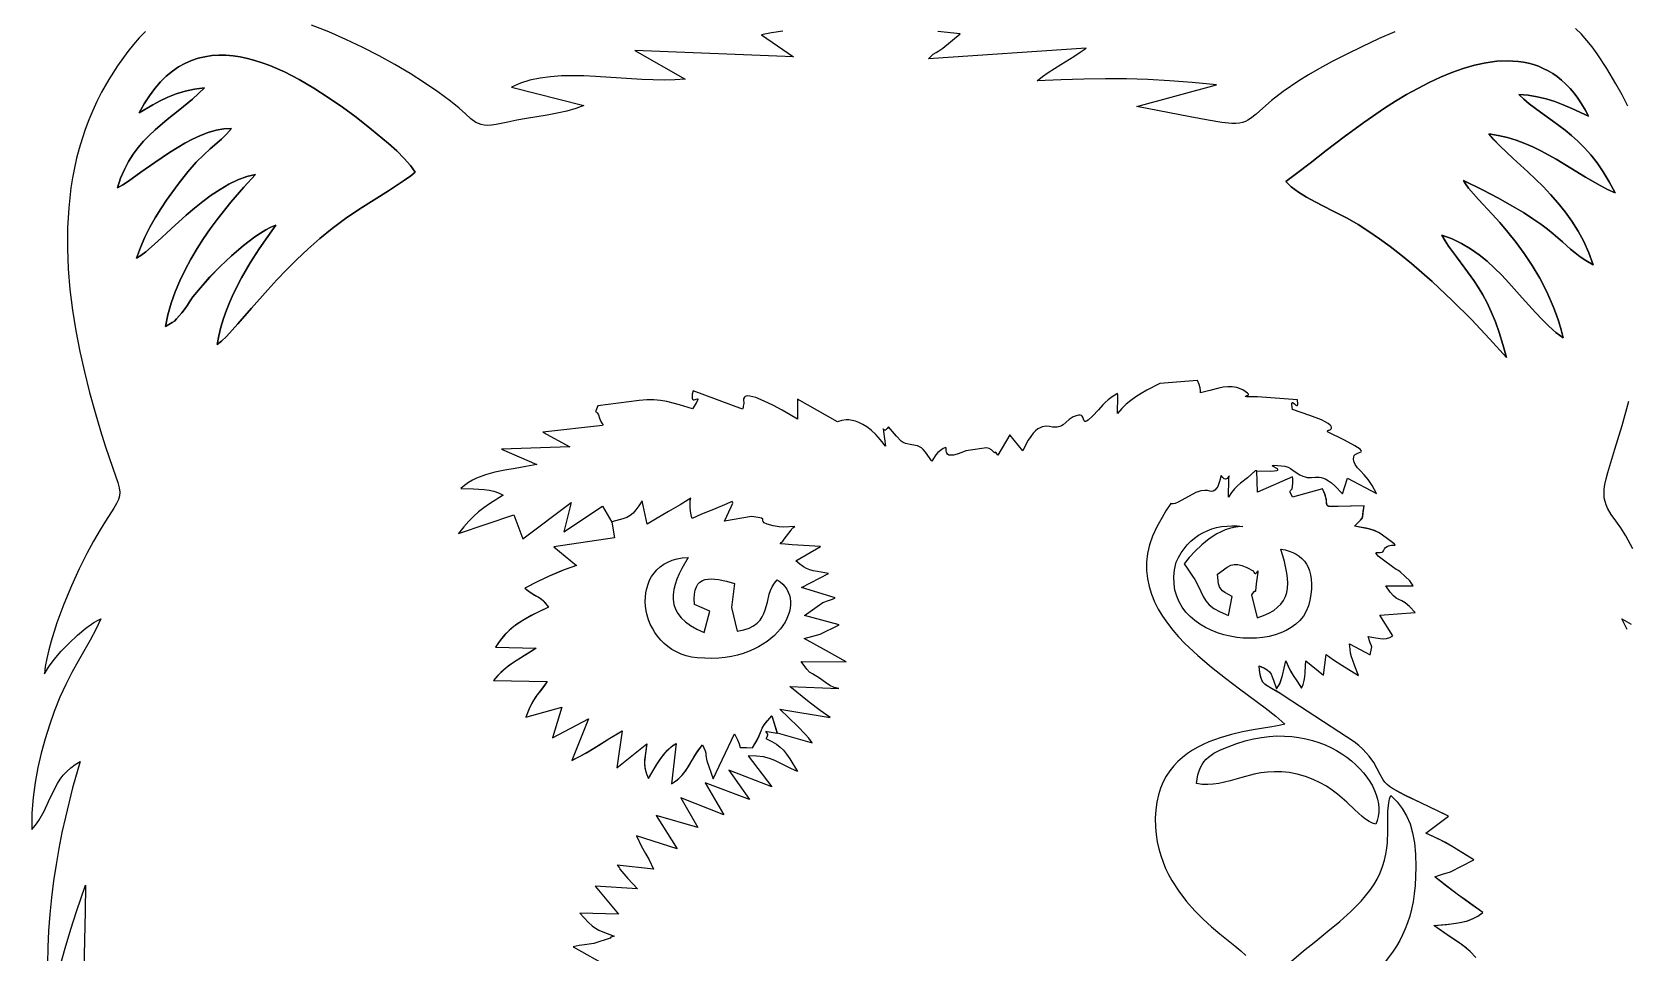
# Model space of a CAD drawing. Extents: x 0 to 500, y 0 to 300.
# Drawn here: x 131.5 to 208.3, y 45.2 to 89.5 of the extents above; entities that cross this region are included whole.
import ezdxf

# ---------------------------------------------------------------- set-up
doc = ezdxf.new("R2010")
doc.units = 0
doc.layers.add('Nível Padrão', color=18, linetype='CONTINUOUS')

msp = doc.modelspace()

# ---------------------------------------------------------------- linework, layer by layer
at = {"layer": 'Nível Padrão'}
for points in [[(167.686, 89.565), (167.153, 89.487), (166.658, 89.393), (168.203, 88.327), (160.565, 88.633), (162.986, 87.262), (162.489, 87.224), (161.973, 87.211), (161.441, 87.219), (160.898, 87.243), (158.667, 87.389), (158.112, 87.414), (157.564, 87.423), (157.027, 87.412), (156.504, 87.375), (155.999, 87.308), (155.514, 87.206), (155.053, 87.063), (154.619, 86.874), (158.109, 85.991), (157.727, 85.841), (157.296, 85.719), (156.829, 85.617), (156.341, 85.529), (155.354, 85.368), (154.881, 85.282), (154.44, 85.184), (153.89, 85.066), (153.668, 85.038), (153.476, 85.029), (153.308, 85.04), (153.16, 85.068), (153.027, 85.114), (152.904, 85.177), (152.667, 85.35), (152.411, 85.582), (152.097, 85.867), (151.686, 86.2), (151.081, 86.639), (150.429, 87.081), (149.735, 87.522), (149.005, 87.957), (148.244, 88.38), (147.457, 88.786), (146.649, 89.171), (145.825, 89.53), (144.991, 89.857)], [(136.99, 89.554), (136.696, 89.246), (136.414, 88.922), (136.145, 88.587), (135.653, 87.904), (135.229, 87.238), (134.882, 86.627), (134.657, 86.188), (134.451, 85.743), (134.262, 85.294), (134.091, 84.84), (133.937, 84.381), (133.799, 83.919), (133.677, 83.452), (133.571, 82.981), (133.48, 82.507), (133.404, 82.03), (133.294, 81.066), (133.237, 80.092), (133.231, 79.11), (133.271, 78.122), (133.354, 77.13), (133.477, 76.136), (133.636, 75.141), (133.828, 74.148), (134.049, 73.16), (134.295, 72.177), (134.564, 71.202), (134.824, 70.326), (135.055, 69.6), (135.423, 68.526), (135.658, 67.834), (135.722, 67.586), (135.75, 67.379), (135.739, 67.195), (135.689, 67.016), (135.599, 66.823), (135.466, 66.599), (135.07, 65.982), (134.804, 65.553), (134.492, 65.02), (134.165, 64.414), (133.803, 63.681), (133.429, 62.858), (133.064, 61.979), (132.728, 61.081), (132.445, 60.2), (132.33, 59.776), (132.236, 59.37), (132.166, 58.985), (132.122, 58.627), (132.32, 58.948), (132.599, 59.317), (132.94, 59.713), (133.321, 60.11), (133.723, 60.488), (134.125, 60.823), (134.506, 61.092), (134.683, 61.194), (134.847, 61.271), (134.601, 60.758), (134.332, 60.255), (133.748, 59.234), (133.448, 58.693), (133.151, 58.118), (132.866, 57.497), (132.598, 56.819), (132.369, 56.162), (132.157, 55.494), (131.967, 54.813), (131.804, 54.117), (131.673, 53.403), (131.58, 52.669), (131.527, 51.913), (131.522, 51.131), (131.696, 51.348), (131.849, 51.569), (132.106, 52.021), (132.324, 52.474), (132.531, 52.92), (132.758, 53.347), (132.888, 53.55), (133.034, 53.745), (133.201, 53.93), (133.39, 54.104), (133.607, 54.265), (133.855, 54.413), (133.483, 53.134), (133.133, 51.727), (132.971, 50.986), (132.821, 50.225), (132.686, 49.448), (132.566, 48.659), (132.464, 47.862), (132.382, 47.06), (132.322, 46.259), (132.286, 45.461), (132.276, 44.671)], [(197.179, 89.541), (196.425, 89.213), (195.58, 88.82), (194.823, 88.449), (194.147, 88.1), (193.547, 87.771), (193.018, 87.462), (192.553, 87.175), (191.794, 86.659), (191.227, 86.221), (190.806, 85.86), (190.487, 85.572), (190.223, 85.356), (190.099, 85.275), (189.972, 85.21), (189.836, 85.162), (189.686, 85.13), (189.517, 85.115), (189.322, 85.116), (188.835, 85.165), (188.179, 85.274), (187.31, 85.441), (184.751, 85.943), (188.575, 86.989), (187.412, 87.1), (186.319, 87.182), (185.272, 87.237), (184.25, 87.267), (183.229, 87.274), (182.187, 87.26), (181.102, 87.227), (179.951, 87.177), (180.197, 87.381), (180.471, 87.579), (181.076, 87.964), (181.706, 88.35), (182.013, 88.549), (182.304, 88.755), (174.712, 88.233), (174.94, 88.451), (175.075, 88.547), (175.201, 88.612), (175.4, 88.741), (176.231, 89.444), (175.164, 89.546)], [(208.392, 85.95), (208.123, 86.498), (207.825, 87.038), (207.382, 87.774), (206.917, 88.474), (206.673, 88.804), (206.42, 89.119), (206.157, 89.416), (205.881, 89.692)], [(196.831, 64.78), (196.949, 64.811), (197.057, 64.82), (197.141, 64.822), (197.181, 64.835), (197.162, 64.873), (197.066, 64.954), (196.575, 65.306), (196.381, 65.426), (196.19, 65.522), (195.98, 65.588), (195.797, 65.633), (195.231, 65.73), (195.593, 66.112), (195.624, 66.199), (195.639, 66.373), (195.64, 66.375), (195.698, 66.715), (194.438, 66.684), (194.181, 66.67), (194.055, 66.679), (193.937, 66.719), (193.896, 66.769), (193.883, 66.844), (193.877, 67.006), (193.806, 67.274), (193.695, 67.533), (192.239, 67.129), (192.126, 67.379), (192.124, 67.428), (192.146, 67.456), (192.181, 67.485), (192.219, 67.54), (192.249, 67.642), (192.262, 67.815), (192.257, 67.96), (192.259, 68.034), (192.249, 68.107), (190.562, 67.373), (190.525, 68.398), (191.175, 68.386), (191.365, 68.395), (191.481, 68.413), (191.537, 68.437), (191.544, 68.466), (191.515, 68.498), (191.462, 68.531), (191.336, 68.595), (191.266, 68.645), (191.282, 68.66), (191.35, 68.667), (191.69, 68.647), (191.877, 68.617), (192.028, 68.57), (192.154, 68.509), (192.263, 68.438), (192.473, 68.285), (192.592, 68.21), (192.735, 68.143), (192.85, 68.106), (192.956, 68.086), (193.151, 68.082), (193.336, 68.097), (193.526, 68.097), (193.628, 68.082), (193.737, 68.051), (193.855, 67.999), (193.985, 67.924), (194.127, 67.819), (194.284, 67.682), (194.651, 67.294), (194.899, 68.043), (196.282, 67.315), (196.084, 67.692), (195.884, 67.985), (195.693, 68.212), (195.519, 68.393), (195.372, 68.55), (195.262, 68.701), (195.199, 68.867), (195.187, 68.961), (195.19, 69.067), (195.212, 69.137), (195.257, 69.188), (195.382, 69.254), (195.506, 69.297), (195.547, 69.319), (195.565, 69.348), (195.552, 69.387), (195.5, 69.44), (195.247, 69.603), (194.746, 69.872), (193.935, 70.276), (193.95, 70.339), (193.969, 70.361), (194.004, 70.364), (194.073, 70.393), (194.104, 70.418), (194.124, 70.451), (194.126, 70.493), (194.104, 70.544), (194.05, 70.604), (193.959, 70.675), (193.824, 70.757), (193.637, 70.849), (193.085, 71.071), (192.249, 71.345), (192.212, 71.588), (192.213, 71.651), (192.225, 71.683), (192.245, 71.689), (192.272, 71.677), (192.34, 71.619), (192.411, 71.556), (192.443, 71.539), (192.47, 71.538), (192.49, 71.56), (192.502, 71.611), (192.49, 71.824), (190.564, 71.965), (190.024, 71.965), (189.96, 71.973), (189.979, 71.987), (190.104, 72.042), (190.124, 72.062), (190.129, 72.084), (190.115, 72.11), (190.076, 72.139), (189.969, 72.219), (189.855, 72.298), (189.562, 72.419), (189.342, 72.447), (189.124, 72.446), (188.907, 72.422), (188.69, 72.381), (188.254, 72.268), (187.814, 72.151), (187.811, 72.256), (187.792, 72.39), (187.748, 72.552), (187.673, 72.742), (185.855, 72.599), (185.229, 72.282), (184.953, 72.125), (184.698, 71.963), (184.46, 71.791), (184.237, 71.605), (184.024, 71.399), (183.819, 71.168), (183.832, 71.988), (183.832, 72.049), (183.819, 72.126), (183.557, 71.96), (183.363, 71.818), (183.217, 71.691), (183.104, 71.574), (182.903, 71.331), (182.616, 71.026), (182.394, 70.834), (182.322, 70.789), (182.27, 70.771), (182.234, 70.777), (182.209, 70.801), (182.18, 70.883), (182.146, 70.982), (182.117, 71.025), (182.075, 71.058), (182.015, 71.077), (181.932, 71.075), (181.823, 71.049), (181.684, 70.995), (181.487, 70.875), (181.335, 70.743), (181.194, 70.62), (181.118, 70.569), (181.031, 70.528), (180.91, 70.497), (180.792, 70.497), (180.683, 70.508), (180.545, 70.536), (180.38, 70.549), (180.191, 70.518), (180.088, 70.478), (179.981, 70.415), (179.868, 70.326), (179.752, 70.208), (179.631, 70.057), (179.507, 69.87), (179.38, 69.641), (179.249, 69.369), (178.625, 70.134), (178.056, 69.154), (177.965, 69.263), (177.928, 69.299), (177.915, 69.302), (177.905, 69.29), (177.892, 69.274), (177.874, 69.279), (177.82, 69.333), (177.741, 69.41), (177.637, 69.469), (177.505, 69.507), (176.623, 69.38), (176.516, 69.362), (176.323, 69.281), (176.092, 69.202), (175.913, 69.16), (175.78, 69.148), (175.686, 69.162), (175.624, 69.195), (175.588, 69.243), (175.571, 69.299), (175.566, 69.359), (175.565, 69.465), (175.556, 69.501), (175.533, 69.519), (175.489, 69.512), (175.416, 69.475), (175.161, 69.289), (175.065, 69.176), (174.867, 68.865), (174.567, 69.291), (174.46, 69.42), (174.366, 69.507), (174.275, 69.562), (174.175, 69.596), (173.908, 69.644), (173.597, 69.712), (173.488, 69.761), (173.39, 69.831), (173.162, 70.075), (172.786, 70.517), (172.726, 70.434), (172.674, 70.385), (172.631, 70.361), (172.596, 70.358), (172.548, 70.385), (172.526, 70.418), (172.549, 70.296), (172.636, 69.591), (172.402, 69.893), (172.175, 70.145), (171.956, 70.35), (171.747, 70.513), (171.549, 70.638), (171.362, 70.73), (171.187, 70.793), (171.026, 70.831), (170.878, 70.848), (170.747, 70.849), (170.533, 70.82), (170.33, 70.756), (168.404, 71.849), (168.395, 71.794), (168.4, 71.726), (168.404, 70.884), (168.053, 71.104), (167.668, 71.327), (167.249, 71.548), (166.795, 71.762), (166.387, 71.923), (166.108, 71.995), (166.009, 72.004), (165.934, 71.998), (165.879, 71.98), (165.841, 71.951), (165.806, 71.872), (165.806, 71.78), (165.817, 71.695), (165.815, 71.635), (165.783, 71.507), (165.775, 71.448), (165.754, 71.372), (163.367, 72.259), (163.331, 72.093), (163.319, 71.972), (163.327, 71.891), (163.35, 71.843), (163.385, 71.821), (163.427, 71.818), (163.516, 71.843), (163.585, 71.865), (163.602, 71.859), (163.602, 71.832), (163.533, 71.689), (163.346, 71.385), (162.718, 71.576), (162.415, 71.661), (162.111, 71.734), (161.801, 71.788), (161.479, 71.818), (161.138, 71.82), (160.773, 71.788), (158.777, 71.532), (158.683, 71.292), (158.667, 71.257), (158.666, 71.257), (158.704, 71.246), (158.752, 71.197), (158.807, 71.097), (158.868, 70.932), (158.929, 70.771), (158.969, 70.698), (159.023, 70.635), (159.025, 70.614), (159.01, 70.589), (156.135, 70.268), (157.431, 69.55), (154.137, 69.448), (155.84, 68.713), (155.31, 68.608), (154.795, 68.519), (154.298, 68.432), (153.821, 68.334), (153.369, 68.21), (152.945, 68.047), (152.744, 67.946), (152.551, 67.831), (152.366, 67.699), (152.191, 67.549), (152.795, 67.529), (153.306, 67.505), (153.54, 67.475), (153.766, 67.422), (153.991, 67.341), (154.217, 67.225), (153.556, 66.804), (153.285, 66.614), (153.038, 66.42), (152.805, 66.212), (152.572, 65.978), (152.33, 65.707), (152.066, 65.385), (154.73, 66.282), (155.172, 65.12), (157.492, 66.87), (157.14, 65.459), (159.014, 66.693), (159.46, 65.935), (159.593, 65.174), (156.664, 64.742), (157.755, 63.84), (157.109, 63.611), (157.01, 63.574), (156.441, 63.333), (155.855, 63.051), (155.273, 62.758), (155.493, 62.58), (155.724, 62.422), (155.744, 62.41), (155.783, 62.388), (155.902, 62.33), (156.003, 62.274), (156.009, 62.27), (156.052, 62.237), (156.16, 62.135), (156.162, 62.133), (156.4, 61.844), (155.775, 61.536), (155.467, 61.373), (155.164, 61.197), (154.969, 61.071), (154.735, 60.902), (154.51, 60.718), (154.294, 60.505), (154.16, 60.35), (154.005, 60.142), (153.868, 59.92), (153.861, 59.909), (155.807, 59.864), (155.692, 59.785), (154.725, 59.171), (154.364, 58.911), (154.102, 58.686), (153.938, 58.519), (153.762, 58.312), (156.342, 58.261), (156.027, 57.819), (155.847, 57.595), (155.789, 57.518), (155.638, 57.282), (155.509, 57.03), (155.308, 56.544), (157.053, 57.017), (156.603, 55.54), (158.336, 56.468), (157.53, 54.46), (157.53, 54.46), (157.539, 54.464), (157.965, 54.684), (158.385, 54.921), (158.718, 55.125), (159.356, 55.526), (159.748, 55.758), (159.955, 55.876), (159.692, 54.096), (159.692, 54.096), (161.137, 55.251), (161.132, 55.197), (161.074, 54.798), (161.055, 54.662), (161.034, 54.38), (161.05, 54.098), (161.12, 53.816), (161.226, 53.592), (161.226, 53.591), (161.604, 54.241), (161.81, 54.551), (162.039, 54.842), (162.285, 55.088), (162.414, 55.187), (162.551, 55.27), (162.334, 53.327), (162.483, 53.427), (162.68, 53.591), (162.874, 53.786), (163.09, 54.078), (163.282, 54.395), (163.54, 54.815), (163.827, 55.211), (163.96, 54.917), (163.983, 54.801), (163.98, 54.698), (164.037, 54.445), (164.335, 53.566), (165.359, 55.741), (165.359, 55.741)], [(208.644, 64.646), (208.306, 65.264), (208.053, 65.664), (207.81, 66.001), (207.593, 66.304), (207.417, 66.602), (207.349, 66.757), (207.297, 66.923), (207.263, 67.101), (207.249, 67.296), (207.256, 67.511), (207.287, 67.75), (207.344, 68.016), (207.428, 68.313), (207.776, 69.44), (208.117, 70.59), (208.443, 71.758)], [(201.068, 44.977), (200.799, 45.265), (200.512, 45.508), (200.201, 45.73), (199.859, 45.954), (199.479, 46.204), (199.054, 46.504), (199.683, 46.567), (200.002, 46.605), (200.317, 46.655), (200.62, 46.727), (200.908, 46.827), (201.173, 46.963), (201.411, 47.142), (200.888, 47.506), (200.241, 47.977), (199.6, 48.459), (199.091, 48.858), (199.282, 48.927), (199.467, 48.98), (199.861, 49.096), (200.982, 49.671), (200.406, 50.03), (199.881, 50.349), (199.326, 50.651), (198.658, 50.959), (199.765, 51.774), (198.429, 52.41), (197.627, 52.797), (197.057, 53.102), (196.917, 53.2), (196.798, 53.304), (196.697, 53.415), (196.61, 53.532), (196.462, 53.783), (196.322, 54.057), (196.157, 54.352), (195.938, 54.667), (195.798, 54.832), (195.632, 55.001), (195.437, 55.175), (195.208, 55.353), (191.837, 57.56), (191.683, 57.662), (191.422, 57.822), (191.209, 57.938), (191.039, 58.032), (190.905, 58.128), (190.804, 58.25), (190.73, 58.421), (190.677, 58.665), (190.64, 59.004), (190.859, 58.917), (191.018, 58.826), (191.13, 58.726), (191.209, 58.611), (191.269, 58.477), (191.323, 58.317), (191.465, 57.899), (191.632, 58.153), (191.755, 58.546), (191.915, 59.256), (192.112, 58.822), (192.279, 58.543), (192.453, 58.293), (192.669, 57.942), (192.751, 58.116), (192.805, 58.3), (192.837, 58.488), (192.854, 58.673), (192.863, 59.009), (192.879, 59.258), (193.739, 58.57), (193.871, 59.563), (194.225, 59.298), (194.613, 59.037), (195.415, 58.54), (195.252, 59.004), (195.129, 59.31), (195.082, 59.453), (195.044, 59.615), (195.014, 59.816), (194.993, 60.076), (195.984, 59.547), (196.051, 59.848), (196.058, 59.926), (196.049, 59.983), (195.991, 60.119), (195.89, 60.424), (196.155, 60.374), (196.459, 60.325), (196.617, 60.318), (196.774, 60.332), (196.928, 60.375), (197.075, 60.452), (196.454, 61.448), (198.158, 61.583), (197.884, 61.866), (197.673, 62.04), (197.508, 62.141), (197.371, 62.207), (197.243, 62.275), (197.107, 62.382), (196.944, 62.565), (196.737, 62.862), (198.052, 62.861), (197.895, 63.103), (197.675, 63.319), (197.423, 63.543), (197.315, 63.619), (197.232, 63.658), (197.058, 63.771), (196.621, 64.095), (196.369, 64.3), (196.265, 64.414), (196.257, 64.444), (196.271, 64.462), (196.348, 64.472), (196.459, 64.471), (196.564, 64.486), (196.602, 64.508), (196.625, 64.544), (196.668, 64.642), (196.726, 64.713), (196.795, 64.762), (196.869, 64.793), (197.016, 64.818), (197.132, 64.822), (197.168, 64.827), (197.183, 64.839), (197.13, 64.903), (196.575, 65.307), (196.417, 65.408), (196.265, 65.487), (196.113, 65.548), (195.958, 65.595), (195.624, 65.664), (195.231, 65.73), (195.52, 66.031), (195.583, 66.099), (195.613, 66.149), (195.632, 66.304), (195.652, 66.464), (195.698, 66.715), (194.372, 66.679), (194.074, 66.679), (193.989, 66.691), (193.935, 66.714), (193.905, 66.75), (193.891, 66.8), (193.879, 66.954), (193.835, 67.193), (193.781, 67.349), (193.695, 67.533), (192.239, 67.129), (192.126, 67.379), (192.124, 67.428), (192.146, 67.456), (192.181, 67.485), (192.219, 67.54), (192.249, 67.642), (192.262, 67.816), (192.257, 67.96), (192.26, 68.025), (192.249, 68.107), (190.562, 67.373), (190.525, 68.395), (190.449, 68.398), (190.071, 68.066), (189.746, 67.81), (189.595, 67.679), (189.449, 67.532), (189.303, 67.355), (189.155, 67.137), (189.184, 68.031), (189.187, 68.151), (189.183, 68.159), (189.174, 68.143), (189.136, 68.074), (189.105, 68.037), (189.066, 68.011), (189.018, 68.003), (188.959, 68.021), (188.889, 68.075), (188.806, 68.172), (188.775, 68.076), (188.759, 67.998), (188.711, 67.835), (188.647, 67.638), (188.604, 67.581), (188.504, 67.465), (188.422, 67.414), (188.345, 67.407), (188.26, 67.426), (188.155, 67.449), (188.017, 67.458), (187.833, 67.433), (187.592, 67.353), (186.736, 66.896), (186.592, 66.835), (186.49, 66.807), (186.424, 66.805), (186.389, 66.825), (186.147, 66.474), (185.958, 66.148), (185.703, 65.7), (185.505, 65.262), (185.359, 64.834), (185.264, 64.415), (185.216, 64.006), (185.213, 63.606), (185.253, 63.216), (185.331, 62.834), (185.447, 62.462), (185.596, 62.099), (185.776, 61.745), (185.984, 61.4), (186.218, 61.063), (186.475, 60.736), (186.752, 60.416), (187.047, 60.105), (187.676, 59.508), (188.342, 58.944), (189.023, 58.412), (189.695, 57.91), (190.929, 56.997), (191.447, 56.584), (191.868, 56.199), (191.868, 56.199), (191.599, 56.135), (191.248, 56.075), (190.355, 55.934), (189.842, 55.837), (189.303, 55.713), (188.753, 55.554), (188.206, 55.352), (187.938, 55.232), (187.676, 55.098), (187.422, 54.95), (187.178, 54.786), (186.945, 54.606), (186.725, 54.408), (186.52, 54.192), (186.332, 53.956), (186.162, 53.7), (186.013, 53.422), (185.886, 53.122), (185.783, 52.798), (185.705, 52.45), (185.655, 52.077), (185.634, 51.678), (185.644, 51.251), (185.677, 50.888), (185.731, 50.538), (185.805, 50.2), (185.898, 49.874), (186.008, 49.56), (186.133, 49.257), (186.273, 48.966), (186.426, 48.685), (186.764, 48.157), (187.137, 47.671), (187.533, 47.224), (187.941, 46.816), (188.349, 46.445), (188.747, 46.108), (189.464, 45.532), (189.762, 45.29), (190.003, 45.075)], [(208.362, 60.757), (208.102, 61.268), (208.554, 61.013)], [(200.799, 45.265), (200.622, 45.421), (200.437, 45.564), (200.035, 45.84), (199.578, 46.138), (199.054, 46.504), (199.765, 46.575), (200.119, 46.622), (200.47, 46.688), (200.727, 46.76), (200.977, 46.858), (201.178, 46.966), (201.364, 47.101), (201.411, 47.142), (200.472, 47.807), (200.241, 47.977), (199.967, 48.181), (199.091, 48.858), (199.282, 48.927), (199.467, 48.98), (199.861, 49.096), (200.982, 49.671), (200.009, 50.272), (199.613, 50.502), (199.012, 50.804), (198.658, 50.959), (199.765, 51.774), (199.666, 51.824), (199.221, 52.037), (198.429, 52.411), (197.737, 52.742), (197.394, 52.915), (197.057, 53.102), (196.917, 53.2), (196.798, 53.304), (196.697, 53.415), (196.61, 53.532), (196.462, 53.783), (196.322, 54.057), (196.158, 54.352), (195.938, 54.668), (195.798, 54.832), (195.632, 55.002), (195.437, 55.175), (195.208, 55.353), (191.837, 57.56), (191.683, 57.662), (191.308, 57.881), (190.936, 58.103), (190.836, 58.203), (190.764, 58.328), (190.722, 58.445), (190.693, 58.572), (190.657, 58.821), (190.64, 59.005), (190.859, 58.917), (191.018, 58.826), (191.13, 58.726), (191.209, 58.611), (191.269, 58.477), (191.323, 58.317), (191.465, 57.899), (191.569, 58.045), (191.615, 58.122), (191.649, 58.206), (191.755, 58.546), (191.915, 59.256), (192.066, 58.912), (192.196, 58.673), (192.197, 58.671), (192.206, 58.657)], [(165.636, 55.089), (165.672, 55.076), (165.762, 55.082), (165.939, 55.085), (166.236, 55.064), (166.463, 55.457), (166.561, 55.663), (166.642, 55.878), (166.7, 56.004), (166.777, 56.138), (166.869, 56.267), (167.066, 56.497), (167.168, 56.606), (167.423, 55.762), (166.939, 55.839), (166.873, 55.846), (166.876, 55.83), (166.913, 55.79), (166.947, 55.724), (166.953, 55.681), (166.944, 55.631), (166.917, 55.573), (166.867, 55.509), (167.156, 55.368), (167.385, 55.236), (167.57, 55.099), (167.728, 54.945), (167.875, 54.763), (168.026, 54.539), (168.403, 53.921), (168.076, 54.069), (167.797, 54.211), (167.305, 54.461), (167.051, 54.558), (166.766, 54.629), (166.43, 54.671), (166.024, 54.677), (167.168, 53.191), (165.088, 53.992), (166.09, 52.58), (163.951, 53.388), (164.848, 51.842), (162.775, 52.651), (163.595, 51.23), (161.596, 51.801), (162.606, 50.209), (160.651, 50.834), (160.893, 50.314), (161.077, 49.981), (161.25, 49.674), (161.459, 49.228), (159.721, 49.419), (159.755, 49.366), (159.792, 49.326), (159.826, 49.283), (159.849, 49.223), (160.228, 48.767), (160.685, 48.273), (158.651, 48.408), (159.778, 47.064), (157.91, 47.109), (158.337, 46.653), (158.504, 46.503), (158.663, 46.387), (158.832, 46.292), (159.028, 46.204), (159.57, 45.998), (159.52, 45.978), (159.464, 45.97), (159.414, 45.952), (159.377, 45.904), (158.582, 45.653), (158.133, 45.587), (157.886, 45.552), (157.594, 45.492), (159.311, 44.523)], [(192.201, 44.802), (192.774, 45.288), (193.361, 45.763), (193.948, 46.235), (194.518, 46.708), (195.056, 47.19), (195.545, 47.685), (195.766, 47.94), (195.97, 48.201), (196.153, 48.468), (196.315, 48.742), (196.464, 49.049), (196.582, 49.352), (196.672, 49.651), (196.739, 49.944), (196.785, 50.232), (196.814, 50.513), (196.836, 51.051), (196.839, 52.011), (196.877, 52.419), (196.918, 52.602), (196.978, 52.771), (197.28, 52.467), (197.533, 52.143), (197.741, 51.791), (197.905, 51.404), (198.029, 50.972), (198.114, 50.49), (198.164, 49.948), (198.18, 49.339), (198.171, 48.876), (198.146, 48.443), (198.105, 48.038), (198.048, 47.657), (197.976, 47.299), (197.889, 46.963), (197.788, 46.646), (197.673, 46.345), (197.546, 46.06), (197.405, 45.787), (197.252, 45.525), (197.087, 45.272), (196.725, 44.783)], [(132.861, 44.507), (133.12, 45.423), (133.398, 46.339), (133.671, 47.192), (134.112, 48.458), (134.093, 47.191), (134.058, 45.804), (134.021, 44.342)]]:
    msp.add_lwpolyline(points, dxfattribs=at)
for points in [[(147.311, 81.018), (146.631, 80.554), (145.989, 80.072), (145.384, 79.579), (144.815, 79.079), (144.281, 78.577), (143.782, 78.079), (143.315, 77.591), (142.881, 77.117), (142.104, 76.233), (141.445, 75.47), (140.895, 74.872), (140.658, 74.647), (140.446, 74.479), (140.524, 74.897), (140.626, 75.313), (140.751, 75.726), (140.896, 76.134), (141.058, 76.535), (141.235, 76.93), (141.623, 77.693), (142.04, 78.414), (142.466, 79.081), (142.881, 79.687), (143.265, 80.221), (143.037, 80.128), (142.793, 80.002), (142.535, 79.847), (142.266, 79.666), (141.708, 79.242), (141.143, 78.757), (140.594, 78.239), (140.085, 77.717), (139.639, 77.218), (139.281, 76.77), (139.119, 76.538), (139.016, 76.376), (138.911, 76.222), (138.742, 76.014), (138.488, 75.712), (138.394, 75.603), (138.279, 75.535), (137.965, 75.356), (138.075, 75.914), (138.228, 76.468), (138.42, 77.015), (138.645, 77.553), (138.899, 78.081), (139.178, 78.596), (139.477, 79.098), (139.79, 79.583), (140.115, 80.05), (140.445, 80.498), (141.106, 81.327), (141.736, 82.055), (142.298, 82.666), (141.868, 82.563), (141.438, 82.405), (141.008, 82.197), (140.583, 81.949), (140.163, 81.668), (139.751, 81.362), (139.349, 81.039), (138.96, 80.706), (138.227, 80.043), (137.571, 79.435), (137.009, 78.944), (136.769, 78.763), (136.56, 78.634), (136.748, 79.153), (136.963, 79.65), (137.202, 80.126), (137.459, 80.58), (137.728, 81.015), (138.005, 81.429), (138.562, 82.2), (139.029, 82.791), (139.438, 83.252), (139.796, 83.611), (140.113, 83.897), (140.654, 84.364), (140.895, 84.603), (141.129, 84.884), (140.764, 84.863), (140.393, 84.795), (140.019, 84.687), (139.642, 84.544), (139.265, 84.371), (138.889, 84.173), (138.517, 83.957), (138.151, 83.726), (137.441, 83.245), (136.777, 82.773), (136.171, 82.353), (135.895, 82.176), (135.64, 82.028), (135.796, 82.486), (135.976, 82.904), (136.179, 83.288), (136.403, 83.64), (136.644, 83.965), (136.902, 84.266), (137.173, 84.548), (137.455, 84.814), (138.044, 85.314), (138.65, 85.797), (139.256, 86.294), (139.554, 86.558), (139.844, 86.837), (139.355, 86.779), (138.899, 86.68), (138.475, 86.546), (138.077, 86.386), (137.703, 86.207), (137.348, 86.016), (136.686, 85.63), (136.928, 86.064), (137.18, 86.457), (137.442, 86.809), (137.715, 87.122), (137.997, 87.398), (138.288, 87.637), (138.587, 87.842), (138.893, 88.013), (139.207, 88.152), (139.528, 88.259), (139.855, 88.337), (140.187, 88.387), (140.524, 88.409), (140.866, 88.406), (141.211, 88.378), (141.56, 88.327), (141.911, 88.254), (142.265, 88.16), (142.62, 88.048), (142.977, 87.917), (143.69, 87.606), (144.402, 87.24), (145.106, 86.827), (145.799, 86.38), (146.477, 85.907), (147.134, 85.42), (147.886, 84.838), (148.706, 84.156), (149.097, 83.8), (149.451, 83.444), (149.751, 83.099), (149.978, 82.773), (149.773, 82.601), (149.472, 82.386), (148.703, 81.885), (147.311, 81.018)], [(136.686, 85.63), (137.348, 86.016), (137.703, 86.207), (138.077, 86.386), (138.475, 86.546), (138.899, 86.68), (139.355, 86.779), (139.844, 86.837), (139.554, 86.558), (139.256, 86.294), (138.65, 85.797), (138.044, 85.314), (137.455, 84.814), (137.173, 84.548), (136.902, 84.266), (136.644, 83.965), (136.403, 83.64), (136.179, 83.288), (135.976, 82.904), (135.796, 82.485), (135.64, 82.028), (135.895, 82.176), (136.171, 82.353), (136.777, 82.773), (137.441, 83.245), (138.151, 83.726), (138.517, 83.957), (138.889, 84.173), (139.265, 84.371), (139.642, 84.544), (140.019, 84.687), (140.393, 84.796), (140.764, 84.863), (141.129, 84.884), (140.895, 84.604), (140.654, 84.365), (140.113, 83.897), (139.796, 83.611), (139.438, 83.252), (139.029, 82.791), (138.562, 82.2), (138.005, 81.429), (137.728, 81.015), (137.459, 80.581), (137.202, 80.126), (136.963, 79.65), (136.748, 79.153), (136.56, 78.634), (136.77, 78.763), (137.009, 78.944), (137.571, 79.435), (138.227, 80.043), (138.96, 80.706), (139.349, 81.039), (139.751, 81.363), (140.163, 81.669), (140.583, 81.949), (141.008, 82.197), (141.438, 82.405), (141.868, 82.564), (142.298, 82.666), (141.736, 82.055), (141.106, 81.327), (140.445, 80.498), (140.115, 80.05), (139.79, 79.583), (139.476, 79.098), (139.178, 78.596), (138.899, 78.081), (138.645, 77.553), (138.42, 77.015), (138.228, 76.468), (138.075, 75.915), (137.965, 75.356), (138.279, 75.535), (138.394, 75.603), (138.488, 75.712), (138.741, 76.014), (138.911, 76.222), (139.016, 76.376), (139.119, 76.538), (139.281, 76.77), (139.639, 77.218), (140.084, 77.717), (140.593, 78.239), (141.143, 78.757), (141.708, 79.242), (142.266, 79.666), (142.535, 79.847), (142.793, 80.002), (143.037, 80.128), (143.265, 80.221), (142.881, 79.687), (142.466, 79.081), (142.04, 78.413), (141.623, 77.693), (141.235, 76.93), (141.058, 76.535), (140.896, 76.134), (140.751, 75.726), (140.626, 75.313), (140.524, 74.897), (140.447, 74.479), (140.658, 74.647), (140.895, 74.872), (141.445, 75.47), (142.104, 76.233), (142.881, 77.117), (143.315, 77.591), (143.782, 78.079), (144.281, 78.577), (144.815, 79.079), (145.384, 79.579), (145.989, 80.072), (146.631, 80.554), (147.311, 81.018), (148.703, 81.885), (149.472, 82.386), (149.773, 82.601), (149.978, 82.772), (149.751, 83.099), (149.451, 83.444), (149.097, 83.8), (148.706, 84.156), (147.886, 84.838), (147.134, 85.42), (146.477, 85.907), (145.799, 86.38), (145.106, 86.827), (144.402, 87.24), (143.69, 87.606), (142.977, 87.917), (142.62, 88.047), (142.265, 88.16), (141.911, 88.254), (141.56, 88.327), (141.211, 88.378), (140.866, 88.406), (140.524, 88.409), (140.187, 88.387), (139.855, 88.337), (139.528, 88.259), (139.207, 88.152), (138.893, 88.013), (138.587, 87.842), (138.288, 87.637), (137.997, 87.398), (137.715, 87.122), (137.442, 86.809), (137.18, 86.457), (136.927, 86.064), (136.686, 85.63)], [(191.921, 82.33), (192.441, 82.711), (193.093, 83.218), (193.861, 83.819), (194.726, 84.481), (195.672, 85.171), (196.681, 85.859), (197.204, 86.191), (197.737, 86.511), (198.277, 86.814), (198.823, 87.095), (199.371, 87.352), (199.92, 87.58), (200.468, 87.775), (201.013, 87.932), (201.552, 88.049), (202.084, 88.12), (202.606, 88.143), (203.115, 88.112), (203.365, 88.075), (203.611, 88.024), (203.853, 87.957), (204.091, 87.875), (204.324, 87.776), (204.552, 87.66), (204.775, 87.527), (204.993, 87.376), (205.205, 87.207), (205.411, 87.019), (205.611, 86.812), (205.804, 86.585), (205.991, 86.338), (206.17, 86.069), (206.343, 85.78), (206.508, 85.468), (205.694, 85.844), (205.287, 86.018), (204.876, 86.173), (204.46, 86.306), (204.034, 86.411), (203.597, 86.483), (203.146, 86.515), (203.386, 86.286), (203.639, 86.07), (204.184, 85.663), (204.766, 85.252), (205.374, 84.8), (205.682, 84.546), (205.992, 84.266), (206.302, 83.956), (206.609, 83.612), (206.913, 83.227), (207.211, 82.798), (207.502, 82.319), (207.784, 81.785), (207.416, 81.951), (207.056, 82.133), (206.35, 82.536), (204.941, 83.401), (204.206, 83.809), (203.825, 83.996), (203.431, 84.166), (203.023, 84.317), (202.599, 84.446), (202.157, 84.548), (201.694, 84.621), (201.949, 84.335), (202.233, 84.044), (202.874, 83.441), (203.579, 82.794), (204.31, 82.086), (204.673, 81.704), (205.027, 81.301), (205.369, 80.875), (205.694, 80.423), (205.996, 79.943), (206.27, 79.434), (206.513, 78.893), (206.719, 78.318), (206.38, 78.518), (206.096, 78.707), (205.853, 78.887), (205.639, 79.064), (205.243, 79.422), (204.802, 79.814), (204.532, 80.032), (204.212, 80.272), (203.827, 80.536), (203.366, 80.829), (202.814, 81.156), (202.159, 81.519), (201.388, 81.924), (200.487, 82.374), (200.569, 82.209), (200.722, 82.003), (201.202, 81.466), (201.856, 80.762), (202.227, 80.349), (202.615, 79.894), (203.01, 79.399), (203.406, 78.862), (203.792, 78.286), (204.16, 77.668), (204.501, 77.011), (204.806, 76.313), (204.942, 75.949), (205.067, 75.575), (205.177, 75.191), (205.274, 74.797), (204.924, 75.064), (204.588, 75.36), (204.261, 75.679), (203.941, 76.017), (203.307, 76.729), (202.661, 77.457), (202.326, 77.815), (201.977, 78.162), (201.613, 78.493), (201.229, 78.805), (200.823, 79.091), (200.391, 79.347), (199.93, 79.568), (199.438, 79.75), (199.593, 79.48), (199.762, 79.218), (200.137, 78.702), (200.546, 78.164), (200.974, 77.568), (201.189, 77.236), (201.403, 76.876), (201.613, 76.482), (201.818, 76.051), (202.016, 75.578), (202.204, 75.057), (202.381, 74.485), (202.544, 73.857), (201.734, 74.756), (200.862, 75.678), (199.938, 76.603), (198.971, 77.512), (197.972, 78.382), (197.464, 78.797), (196.951, 79.194), (196.435, 79.572), (195.917, 79.927), (195.398, 80.258), (194.88, 80.56), (194.174, 80.92), (193.331, 81.343), (192.913, 81.575), (192.524, 81.818), (192.186, 82.07), (192.043, 82.199), (191.921, 82.33)], [(191.922, 82.33), (192.044, 82.199), (192.186, 82.07), (192.524, 81.818), (192.913, 81.575), (193.332, 81.343), (194.174, 80.92), (194.881, 80.56), (195.399, 80.257), (195.917, 79.927), (196.435, 79.572), (196.951, 79.194), (197.464, 78.797), (197.972, 78.382), (198.971, 77.512), (199.938, 76.603), (200.862, 75.678), (201.734, 74.755), (202.544, 73.857), (202.381, 74.485), (202.204, 75.057), (202.016, 75.578), (201.818, 76.051), (201.613, 76.482), (201.403, 76.876), (201.189, 77.236), (200.974, 77.568), (200.546, 78.164), (200.137, 78.702), (199.763, 79.218), (199.593, 79.48), (199.438, 79.75), (199.931, 79.568), (200.391, 79.347), (200.823, 79.091), (201.229, 78.805), (201.613, 78.493), (201.977, 78.162), (202.326, 77.815), (202.661, 77.457), (203.307, 76.729), (203.941, 76.017), (204.261, 75.68), (204.588, 75.36), (204.924, 75.065), (205.274, 74.797), (205.178, 75.191), (205.067, 75.575), (204.942, 75.949), (204.806, 76.313), (204.501, 77.011), (204.16, 77.668), (203.792, 78.286), (203.406, 78.863), (203.01, 79.399), (202.614, 79.894), (202.227, 80.349), (201.856, 80.762), (201.202, 81.466), (200.722, 82.003), (200.569, 82.209), (200.486, 82.374), (201.388, 81.924), (202.159, 81.519), (202.814, 81.156), (203.366, 80.829), (203.827, 80.536), (204.212, 80.272), (204.532, 80.032), (204.802, 79.814), (205.243, 79.422), (205.639, 79.064), (205.853, 78.887), (206.096, 78.707), (206.38, 78.518), (206.719, 78.318), (206.513, 78.893), (206.271, 79.434), (205.996, 79.943), (205.694, 80.423), (205.369, 80.875), (205.027, 81.301), (204.673, 81.704), (204.31, 82.086), (203.579, 82.794), (202.874, 83.441), (202.233, 84.044), (201.948, 84.335), (201.694, 84.621), (202.156, 84.548), (202.599, 84.446), (203.023, 84.317), (203.431, 84.166), (203.825, 83.996), (204.206, 83.809), (204.941, 83.401), (206.35, 82.536), (207.056, 82.133), (207.416, 81.951), (207.784, 81.785), (207.502, 82.319), (207.211, 82.798), (206.913, 83.227), (206.609, 83.612), (206.302, 83.956), (205.992, 84.266), (205.682, 84.546), (205.374, 84.8), (204.766, 85.252), (204.184, 85.663), (203.639, 86.071), (203.386, 86.286), (203.146, 86.515), (203.597, 86.483), (204.034, 86.411), (204.459, 86.306), (204.876, 86.173), (205.287, 86.018), (205.694, 85.845), (206.508, 85.468), (206.343, 85.78), (206.171, 86.069), (205.991, 86.338), (205.804, 86.585), (205.611, 86.812), (205.411, 87.019), (205.205, 87.207), (204.993, 87.376), (204.775, 87.527), (204.552, 87.66), (204.324, 87.776), (204.091, 87.875), (203.853, 87.957), (203.611, 88.024), (203.365, 88.075), (203.116, 88.112), (202.606, 88.143), (202.084, 88.12), (201.552, 88.049), (201.013, 87.932), (200.468, 87.775), (199.92, 87.58), (199.371, 87.352), (198.823, 87.095), (198.277, 86.814), (197.737, 86.511), (197.204, 86.191), (196.681, 85.859), (195.672, 85.171), (194.726, 84.481), (193.861, 83.819), (193.094, 83.218), (192.441, 82.711), (191.922, 82.33)], [(155.807, 59.864), (155.257, 59.507), (154.725, 59.171), (154.469, 58.991), (154.222, 58.793), (153.986, 58.57), (153.762, 58.312), (156.342, 58.261), (156.174, 58.014), (156.034, 57.828), (155.802, 57.535), (155.694, 57.377), (155.581, 57.176), (155.455, 56.907), (155.308, 56.544), (157.053, 57.017), (156.603, 55.54), (158.336, 56.468), (157.53, 54.46), (158.232, 54.832), (158.811, 55.183), (159.356, 55.526), (159.955, 55.876), (159.692, 54.096), (161.137, 55.251), (161.089, 54.897), (161.038, 54.485), (161.035, 54.266), (161.059, 54.042), (161.12, 53.816), (161.226, 53.592), (161.465, 54.011), (161.77, 54.495), (161.946, 54.731), (162.135, 54.947), (162.337, 55.13), (162.551, 55.27), (162.334, 53.327), (162.612, 53.53), (162.827, 53.735), (162.999, 53.944), (163.145, 54.163), (163.43, 54.644), (163.606, 54.915), (163.827, 55.211), (163.96, 54.917), (163.983, 54.801), (163.98, 54.698), (164.037, 54.445), (164.335, 53.566), (165.359, 55.741), (165.515, 55.446), (165.591, 55.253), (165.636, 55.089), (165.672, 55.076), (165.762, 55.082), (165.939, 55.085), (166.236, 55.064), (166.408, 55.348), (166.517, 55.565), (166.643, 55.878), (166.705, 56.016), (166.798, 56.17), (166.945, 56.36), (167.168, 56.607), (167.416, 55.787), (169.106, 55.301), (168.941, 55.523), (168.774, 55.724), (168.42, 56.095), (167.547, 56.919), (169.981, 56.521), (169.497, 56.859), (168.968, 57.266), (168.032, 58.022), (170.392, 57.92), (170.158, 57.973), (169.965, 58.062), (169.754, 58.203), (169.464, 58.411), (169.13, 58.628), (168.983, 58.715), (168.855, 58.854), (168.579, 59.222), (170.741, 59.204), (169.8, 59.728), (168.723, 60.322), (169.132, 60.44), (169.484, 60.541), (170.409, 60.984), (168.74, 61.428), (169.621, 62.059), (169.895, 62.152), (170.093, 62.225), (170.216, 62.285), (168.599, 62.779), (169.885, 63.459), (169.357, 63.549), (169.161, 63.588), (168.992, 63.635), (168.837, 63.697), (168.682, 63.784), (168.514, 63.904), (168.318, 64.066), (169.512, 64.751), (168.135, 64.839), (167.622, 64.881), (167.587, 64.892), (167.578, 64.906), (167.616, 64.946), (167.69, 65.01), (167.757, 65.106), (168.1, 65.546), (168.129, 65.615), (168.173, 65.657), (168.223, 65.689), (168.267, 65.728), (167.735, 65.689), (167.514, 65.698), (167.235, 65.748), (166.936, 65.832), (166.787, 65.903), (166.738, 65.965), (166.737, 66.02), (166.733, 66.069), (166.673, 66.116), (166.506, 66.161), (166.18, 66.208), (164.88, 65.975), (165.201, 66.672), (165.279, 66.839), (165.25, 66.917), (164.764, 66.708), (164.269, 66.508), (163.783, 66.307), (163.328, 66.098), (163.297, 66.198), (163.284, 66.282), (163.247, 66.458), (163.226, 66.634), (163.228, 66.763), (163.237, 66.974), (163.256, 67.079), (162.741, 66.757), (162.186, 66.435), (161.643, 66.122), (161.164, 65.828), (160.914, 66.953), (160.756, 66.708), (160.615, 66.516), (160.478, 66.367), (160.334, 66.251), (160.172, 66.161), (159.979, 66.085), (159.455, 65.943), (159.46, 65.935), (159.593, 65.174), (156.665, 64.742), (157.755, 63.841), (157.035, 63.584), (156.474, 63.349), (155.932, 63.089), (155.273, 62.758), (155.516, 62.561), (155.692, 62.44), (155.918, 62.322), (156.006, 62.272), (156.103, 62.193), (156.228, 62.059), (156.399, 61.844), (155.574, 61.431), (155.211, 61.225), (154.88, 61.011), (154.58, 60.779), (154.311, 60.523), (154.071, 60.236), (153.861, 59.909), (155.807, 59.864)], [(193.083, 62.172), (193.011, 61.894), (192.905, 61.64), (192.766, 61.409), (192.597, 61.202), (192.402, 61.017), (192.183, 60.854), (191.942, 60.715), (191.682, 60.597), (191.406, 60.502), (191.116, 60.428), (190.816, 60.376), (190.507, 60.346), (190.192, 60.338), (189.874, 60.35), (189.556, 60.384), (189.24, 60.438), (188.929, 60.513), (188.625, 60.609), (188.332, 60.725), (188.051, 60.861), (187.786, 61.017), (187.539, 61.193), (187.312, 61.389), (187.109, 61.604), (186.932, 61.838), (186.784, 62.091), (186.667, 62.364), (186.583, 62.655), (186.537, 62.964), (186.529, 63.292), (186.563, 63.639), (186.642, 64.003), (186.754, 64.235), (186.88, 64.452), (187.022, 64.653), (187.177, 64.838), (187.346, 65.007), (187.526, 65.16), (187.719, 65.296), (187.922, 65.414), (188.135, 65.516), (188.358, 65.6), (188.589, 65.666), (188.828, 65.714), (189.073, 65.744), (189.325, 65.755), (189.583, 65.747), (189.845, 65.72), (189.629, 65.711), (189.416, 65.68), (189.207, 65.628), (189.001, 65.557), (188.8, 65.468), (188.603, 65.364), (188.227, 65.119), (187.876, 64.837), (187.556, 64.534), (187.269, 64.225), (187.021, 63.927), (187.177, 63.715), (187.43, 63.33), (187.531, 63.168), (187.698, 62.859), (187.827, 62.59), (187.944, 62.354), (188.071, 62.145), (188.233, 61.955), (188.453, 61.779), (188.756, 61.608), (189.166, 61.436), (189.337, 62.353), (188.982, 62.55), (188.867, 62.628), (188.784, 62.714), (188.726, 62.821), (188.685, 62.966), (188.627, 63.427), (189.092, 63.756), (189.268, 63.851), (189.431, 63.898), (189.602, 63.896), (189.8, 63.845), (190.044, 63.745), (190.354, 63.593), (190.387, 63.518), (190.419, 63.476), (190.449, 63.46), (190.477, 63.465), (190.524, 63.513), (190.558, 63.572), (190.574, 63.593), (190.572, 63.529), (190.495, 62.953), (190.457, 62.625), (190.448, 62.581), (190.435, 62.594), (190.406, 62.593), (190.353, 62.55), (190.267, 62.436), (190.537, 61.326), (190.843, 61.432), (191.109, 61.551), (191.336, 61.684), (191.527, 61.83), (191.683, 61.989), (191.806, 62.161), (191.899, 62.347), (191.963, 62.546), (192, 62.759), (192.012, 62.986), (192.002, 63.226), (191.971, 63.48), (191.854, 64.029), (191.679, 64.633), (191.886, 64.593), (192.078, 64.54), (192.257, 64.472), (192.42, 64.39), (192.568, 64.294), (192.7, 64.182), (192.816, 64.056), (192.916, 63.913), (192.999, 63.755), (193.066, 63.58), (193.114, 63.389), (193.145, 63.181), (193.158, 62.955), (193.152, 62.712), (193.127, 62.451), (193.083, 62.172)], [(163.571, 59.398), (163.298, 59.435), (163.039, 59.495), (162.795, 59.577), (162.566, 59.679), (162.353, 59.799), (162.156, 59.936), (161.974, 60.089), (161.809, 60.255), (161.659, 60.433), (161.526, 60.622), (161.41, 60.82), (161.31, 61.025), (161.228, 61.235), (161.162, 61.45), (161.114, 61.668), (161.083, 61.886), (161.07, 62.104), (161.075, 62.32), (161.098, 62.532), (161.139, 62.739), (161.199, 62.939), (161.277, 63.13), (161.374, 63.311), (161.49, 63.481), (161.626, 63.637), (161.78, 63.779), (161.954, 63.904), (162.149, 64.011), (162.363, 64.099), (162.597, 64.166), (162.851, 64.209), (163.126, 64.229), (162.822, 63.704), (162.694, 63.444), (162.586, 63.186), (162.502, 62.932), (162.443, 62.682), (162.413, 62.437), (162.414, 62.198), (162.45, 61.967), (162.523, 61.744), (162.637, 61.529), (162.794, 61.325), (162.997, 61.131), (163.249, 60.949), (163.553, 60.78), (163.911, 60.624), (164.17, 61.637), (163.445, 61.963), (163.429, 62.233), (163.439, 62.464), (163.473, 62.659), (163.53, 62.818), (163.607, 62.946), (163.703, 63.044), (163.817, 63.116), (163.947, 63.163), (164.092, 63.189), (164.249, 63.195), (164.595, 63.162), (164.974, 63.083), (165.373, 62.98), (165.228, 61.822), (165.491, 60.678), (165.807, 60.742), (166.069, 60.829), (166.284, 60.937), (166.457, 61.064), (166.594, 61.207), (166.701, 61.364), (166.784, 61.532), (166.849, 61.709), (166.947, 62.08), (167.043, 62.456), (167.104, 62.64), (167.183, 62.818), (167.284, 62.988), (167.414, 63.148), (167.56, 63.053), (167.687, 62.946), (167.795, 62.829), (167.885, 62.701), (167.956, 62.565), (168.009, 62.421), (168.044, 62.271), (168.061, 62.114), (168.061, 61.954), (168.042, 61.789), (168.007, 61.623), (167.954, 61.454), (167.884, 61.286), (167.798, 61.118), (167.694, 60.952), (167.575, 60.788), (167.439, 60.628), (167.287, 60.474), (167.119, 60.325), (166.935, 60.182), (166.736, 60.048), (166.521, 59.923), (166.292, 59.808), (166.047, 59.704), (165.788, 59.612), (165.513, 59.534), (165.225, 59.469), (164.922, 59.42), (164.605, 59.387), (164.274, 59.372), (163.929, 59.375), (163.571, 59.398)], [(192.474, 53.793), (192.09, 53.87), (191.724, 53.909), (191.373, 53.916), (191.036, 53.896), (190.712, 53.854), (190.4, 53.794), (189.805, 53.644), (189.24, 53.484), (188.695, 53.355), (188.425, 53.315), (188.157, 53.297), (187.888, 53.307), (187.616, 53.35), (187.691, 53.772), (187.746, 53.953), (187.812, 54.116), (187.89, 54.262), (187.98, 54.394), (188.082, 54.513), (188.196, 54.62), (188.461, 54.808), (188.776, 54.969), (189.142, 55.119), (189.559, 55.269), (189.961, 55.395), (190.357, 55.494), (190.745, 55.566), (191.125, 55.613), (191.496, 55.635), (191.859, 55.634), (192.212, 55.611), (192.555, 55.567), (192.887, 55.504), (193.207, 55.422), (193.516, 55.323), (193.813, 55.208), (194.096, 55.078), (194.366, 54.935), (194.622, 54.779), (194.863, 54.612), (195.089, 54.435), (195.299, 54.249), (195.492, 54.055), (195.669, 53.855), (195.828, 53.65), (195.969, 53.44), (196.091, 53.228), (196.194, 53.014), (196.277, 52.799), (196.34, 52.586), (196.382, 52.374), (196.402, 52.165), (196.4, 51.961), (196.376, 51.762), (196.328, 51.57), (196.257, 51.385), (196.091, 51.438), (195.928, 51.522), (195.764, 51.632), (195.599, 51.766), (195.25, 52.088), (194.86, 52.457), (194.408, 52.842), (194.152, 53.032), (193.874, 53.214), (193.569, 53.385), (193.236, 53.541), (192.872, 53.679), (192.474, 53.793)]]:
    msp.add_lwpolyline(points, close=True, dxfattribs=at)

doc.saveas('drawing.dxf')
